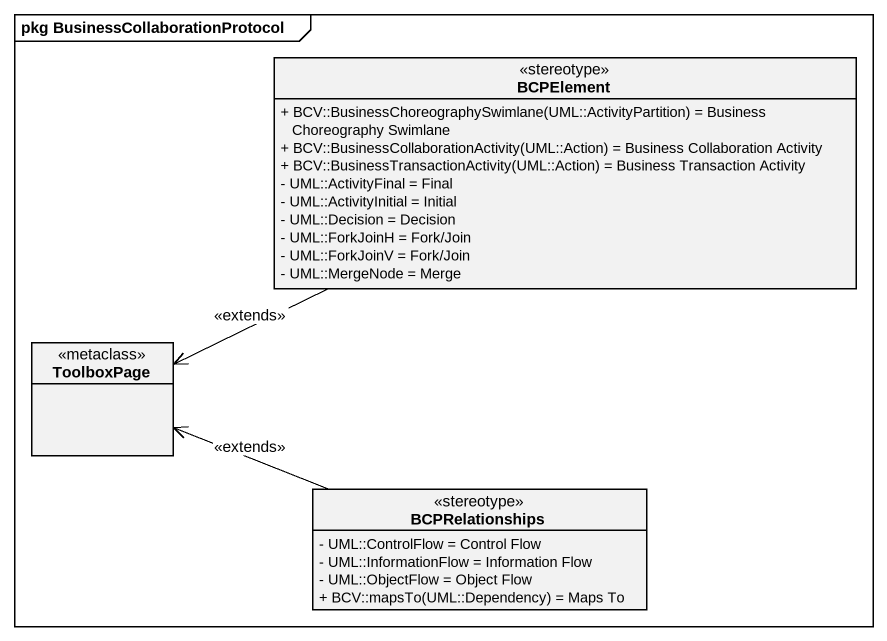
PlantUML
@startuml
mainframe pkg BusinessCollaborationProtocol
hide circle
hide empty members
skinparam classAttributeIconSize 0
class BCPElement <<stereotype>> {
  {field} + BCV::BusinessChoreographySwimlane(UML::ActivityPartition) = Business Choreography Swimlane
  {field} + BCV::BusinessCollaborationActivity(UML::Action) = Business Collaboration Activity
  {field} + BCV::BusinessTransactionActivity(UML::Action) = Business Transaction Activity
  - UML::ActivityFinal = Final
  - UML::ActivityInitial = Initial
  - UML::Decision = Decision
  - UML::ForkJoinH = Fork/Join
  - UML::ForkJoinV = Fork/Join
  - UML::MergeNode = Merge
}
class ToolboxPage <<metaclass>>
class BCPRelationships <<stereotype>> {
  - UML::ControlFlow = Control Flow
  - UML::InformationFlow = Information Flow
  - UML::ObjectFlow = Object Flow
  {field} + BCV::mapsTo(UML::Dependency) = Maps To
}
BCPElement -left-> ToolboxPage : <<extends>>
BCPRelationships -left-> ToolboxPage : <<extends>>
@enduml
